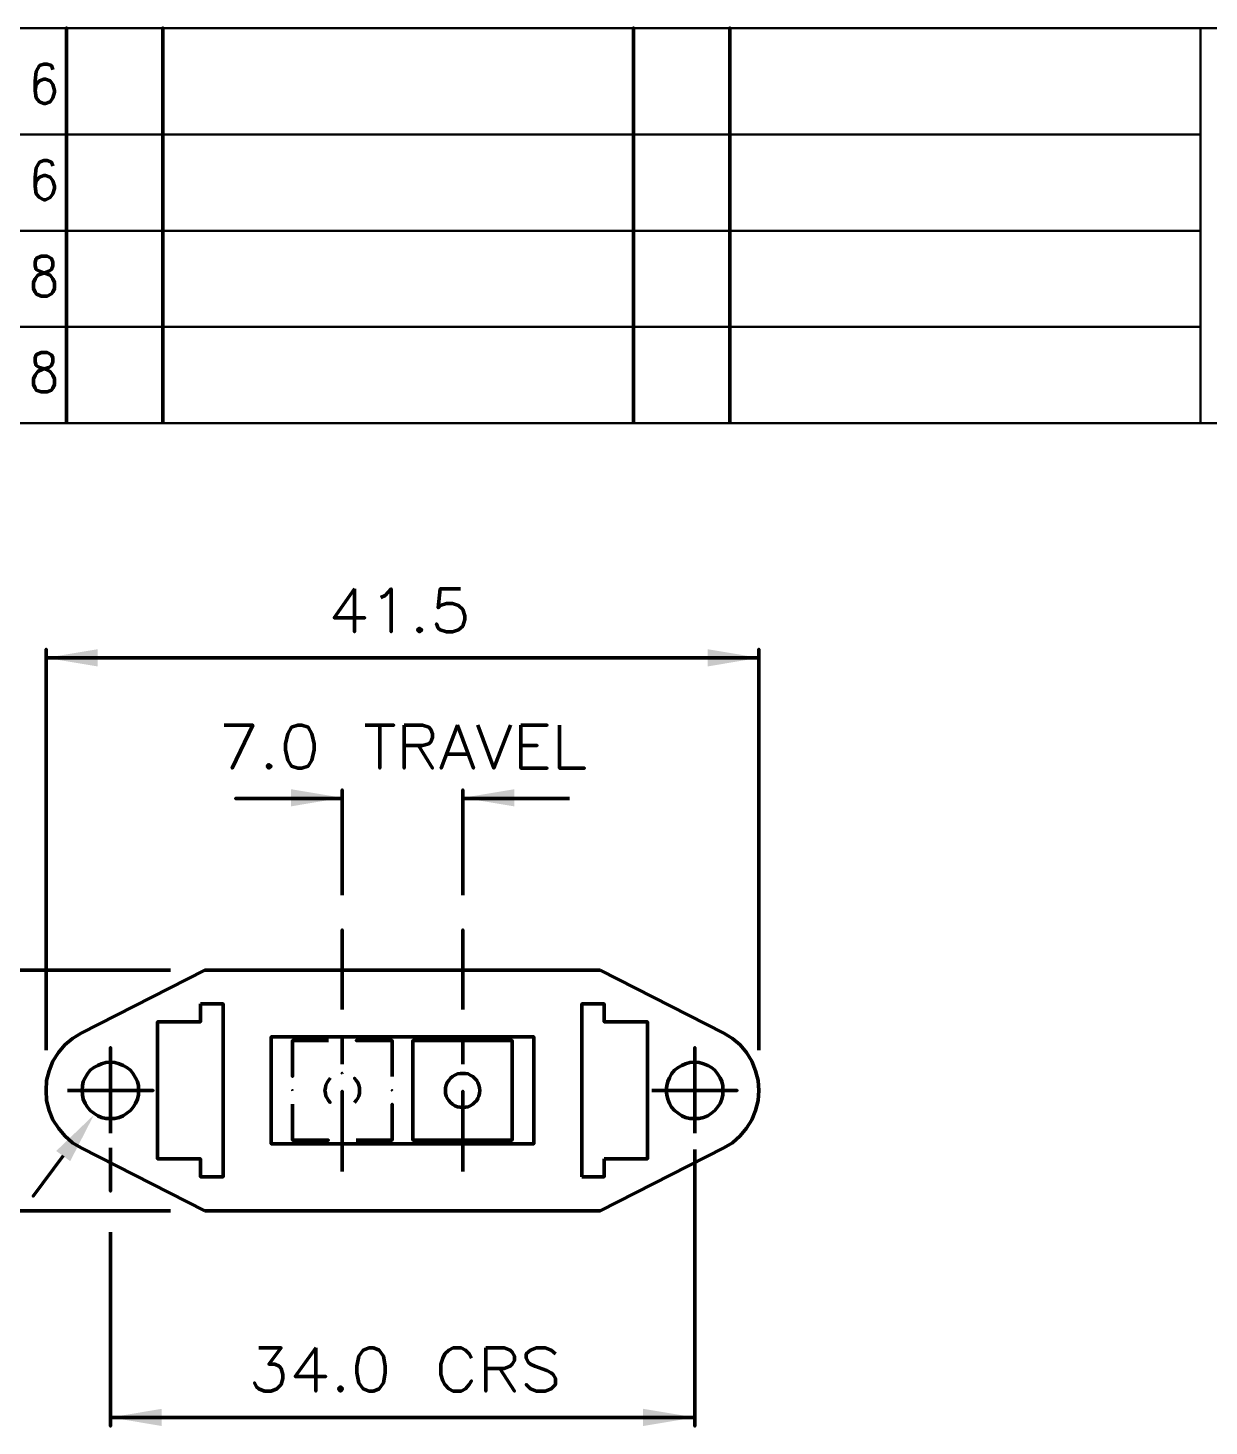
# Model space of a CAD drawing. Header units: millimetres. Extents: x 20 to 2064, y 18 to 2964.
# Drawn here: x 495 to 1263, y 2054 to 2964 of the extents above; entities that cross this region are included whole.
import ezdxf

# ---------------------------------------------------------------- set-up
doc = ezdxf.new("R2010")
doc.units = ezdxf.units.MM
doc.header["$MEASUREMENT"] = 0
doc.layers.get('0').update_dxf_attribs({"linetype": 'CONTINUOUS'})

msp = doc.modelspace()

# ---------------------------------------------------------------- hatches: boundary and pattern name
at = {"true_color": 0x000007}
for points in [[(506.79, 2553.94), (540.42, 2548.32), (540.42, 2559.53)], [(937.31, 2548.32), (970.62, 2553.94), (937.31, 2559.53)], [(666.2, 2457.23), (666.17, 2457.26), (699.47, 2462.85), (666.2, 2468.44)], [(777.94, 2462.85), (811.57, 2457.23), (811.57, 2468.44)], [(522.54, 2226.38), (537.96, 2256.5), (513.43, 2233.02)], [(582.11, 2065.23), (548.84, 2059.64), (582.11, 2054.02)], [(928.93, 2059.64), (895.3, 2065.23), (895.3, 2054.02)]]:
    msp.add_hatch(color=0, dxfattribs=at).paths.add_polyline_path(points)

# ---------------------------------------------------------------- linework, layer by layer
at = {"color": 0, "linetype": 'Continuous', "lineweight": 40, "true_color": 0x000007}
for points in [[(66.47, 2963.75), (2017.37, 2963.75)], [(1257.9, 2706.68), (1257.9, 2963.75)], [(1257.9, 2963.75), (1257.9, 2963.75)], [(151.22, 2894.39), (1257.9, 2894.39)], [(1257.9, 2894.39), (1257.9, 2894.39)], [(151.22, 2831.73), (1257.9, 2831.73)], [(1257.9, 2831.73), (1257.9, 2831.73)], [(151.22, 2769.33), (1257.9, 2769.33)], [(1257.9, 2769.33), (1257.9, 2769.33)], [(66.47, 2706.68), (2017.37, 2706.68)]]:
    msp.add_lwpolyline(points, close=True, dxfattribs=at)
at = {"color": 0, "linetype": 'Continuous', "lineweight": 158, "true_color": 0x000007}
for points in [[(520.09, 2706.68), (520.09, 2963.8)], [(520.09, 2963.8), (520.09, 2963.8)], [(502.58, 2939.28), (500.48, 2935.43)], [(505.38, 2940.33), (502.58, 2939.28)], [(502.58, 2939.28), (502.58, 2939.28)], [(507.48, 2940.33), (505.38, 2940.33)], [(505.38, 2940.33), (505.38, 2940.33)], [(510.29, 2939.28), (507.48, 2940.33)], [(507.48, 2940.33), (507.48, 2940.33)], [(511.33, 2936.83), (510.29, 2939.28)], [(510.29, 2939.28), (510.29, 2939.28)], [(500.48, 2935.43), (499.77, 2929.47)], [(500.48, 2935.43), (500.48, 2935.43)], [(505.38, 2930.52), (502.58, 2929.47)], [(506.43, 2930.52), (505.38, 2930.52)], [(505.38, 2930.52), (505.38, 2930.52)], [(509.59, 2929.47), (506.43, 2930.52)], [(506.43, 2930.52), (506.43, 2930.52)], [(499.77, 2929.47), (499.77, 2929.47)], [(499.77, 2929.47), (499.77, 2923.17)], [(500.48, 2927.02), (499.77, 2923.17)], [(499.77, 2923.17), (499.77, 2923.17)], [(499.77, 2923.17), (500.48, 2918.26)], [(499.77, 2923.17), (499.77, 2923.17)], [(502.58, 2929.47), (500.48, 2927.02)], [(500.48, 2927.02), (500.48, 2927.02)], [(502.58, 2929.47), (502.58, 2929.47)], [(511.33, 2927.02), (509.59, 2929.47)], [(509.59, 2929.47), (509.59, 2929.47)], [(512.38, 2923.17), (511.33, 2927.02)], [(511.33, 2927.02), (511.33, 2927.02)], [(511.33, 2918.26), (512.38, 2922.12)], [(512.38, 2922.12), (512.38, 2923.17)], [(512.38, 2923.17), (512.38, 2923.17)], [(512.38, 2922.12), (512.38, 2922.12)], [(500.48, 2918.26), (500.48, 2918.26)], [(500.48, 2918.26), (502.58, 2915.81)], [(502.58, 2915.81), (502.58, 2915.81)], [(502.58, 2915.81), (505.38, 2914.75)], [(505.38, 2914.75), (505.38, 2914.75)], [(505.38, 2914.75), (506.43, 2914.75)], [(506.43, 2914.75), (509.59, 2915.81)], [(506.43, 2914.75), (506.43, 2914.75)], [(509.59, 2915.81), (511.33, 2918.26)], [(509.59, 2915.81), (509.59, 2915.81)], [(511.33, 2918.26), (511.33, 2918.26)], [(502.58, 2876.57), (500.48, 2872.72)], [(505.38, 2877.62), (502.58, 2876.57)], [(502.58, 2876.57), (502.58, 2876.57)], [(507.48, 2877.62), (505.38, 2877.62)], [(505.38, 2877.62), (505.38, 2877.62)], [(510.29, 2876.57), (507.48, 2877.62)], [(507.48, 2877.62), (507.48, 2877.62)], [(511.33, 2874.12), (510.29, 2876.57)], [(510.29, 2876.57), (510.29, 2876.57)], [(500.48, 2872.72), (499.77, 2866.76)], [(499.77, 2866.76), (499.77, 2866.76)], [(499.77, 2866.76), (499.77, 2860.81)], [(500.48, 2872.72), (500.48, 2872.72)], [(502.58, 2866.76), (500.48, 2864.31)], [(505.38, 2867.81), (502.58, 2866.76)], [(502.58, 2866.76), (502.58, 2866.76)], [(506.43, 2867.81), (505.38, 2867.81)], [(505.38, 2867.81), (505.38, 2867.81)], [(509.59, 2866.76), (506.43, 2867.81)], [(506.43, 2867.81), (506.43, 2867.81)], [(511.33, 2864.31), (509.59, 2866.76)], [(509.59, 2866.76), (509.59, 2866.76)], [(500.48, 2864.31), (499.77, 2860.81)], [(499.77, 2860.81), (499.77, 2860.81)], [(499.77, 2860.81), (500.48, 2855.91)], [(499.77, 2860.81), (499.77, 2860.81)], [(500.48, 2864.31), (500.48, 2864.31)], [(512.38, 2860.81), (511.33, 2864.31)], [(511.33, 2864.31), (511.33, 2864.31)], [(511.33, 2855.91), (512.38, 2859.41)], [(512.38, 2859.41), (512.38, 2860.81)], [(512.38, 2860.81), (512.38, 2860.81)], [(512.38, 2859.41), (512.38, 2859.41)], [(500.48, 2855.91), (500.48, 2855.91)], [(500.48, 2855.91), (502.58, 2853.46)], [(502.58, 2853.46), (502.58, 2853.46)], [(502.58, 2853.46), (505.38, 2852.05)], [(505.38, 2852.05), (505.38, 2852.05)], [(505.38, 2852.05), (506.43, 2852.05)], [(506.43, 2852.05), (509.59, 2853.46)], [(506.43, 2852.05), (506.43, 2852.05)], [(509.59, 2853.46), (511.33, 2855.91)], [(509.59, 2853.46), (509.59, 2853.46)], [(511.33, 2855.91), (511.33, 2855.91)], [(500.48, 2813.86), (499.77, 2811.41)], [(499.77, 2811.41), (499.77, 2811.41)], [(499.77, 2811.41), (499.77, 2808.97)], [(503.63, 2815.28), (500.48, 2813.86)], [(500.48, 2813.86), (500.48, 2813.86)], [(507.48, 2815.28), (503.63, 2815.28)], [(503.63, 2815.28), (503.63, 2815.28)], [(510.29, 2813.86), (507.48, 2815.28)], [(507.48, 2815.28), (507.48, 2815.28)], [(511.33, 2811.41), (510.29, 2813.86)], [(510.29, 2813.86), (510.29, 2813.86)], [(511.33, 2808.97), (511.33, 2811.41)], [(511.33, 2811.41), (511.33, 2811.41)], [(499.77, 2808.97), (499.77, 2808.97)], [(499.77, 2808.97), (500.48, 2806.52)], [(499.77, 2800.55), (501.53, 2803.01)], [(500.48, 2806.52), (500.48, 2806.52)], [(500.48, 2806.52), (502.58, 2805.46)], [(501.53, 2803.01), (504.69, 2804.07)], [(501.53, 2803.01), (501.53, 2803.01)], [(502.58, 2805.46), (502.58, 2805.46)], [(502.58, 2805.46), (506.43, 2804.07)], [(504.69, 2804.07), (508.53, 2805.46)], [(504.69, 2804.07), (504.69, 2804.07)], [(506.43, 2804.07), (506.43, 2804.07)], [(506.43, 2804.07), (509.59, 2803.01)], [(508.53, 2805.46), (510.29, 2806.52)], [(508.53, 2805.46), (508.53, 2805.46)], [(509.59, 2803.01), (509.59, 2803.01)], [(509.59, 2803.01), (511.33, 2800.55)], [(510.29, 2806.52), (511.33, 2808.97)], [(510.29, 2806.52), (510.29, 2806.52)], [(511.33, 2808.97), (511.33, 2808.97)], [(498.72, 2798.1), (499.77, 2800.55)], [(498.72, 2794.25), (498.72, 2798.1)], [(498.72, 2798.1), (498.72, 2798.1)], [(499.77, 2791.8), (498.72, 2794.25)], [(498.72, 2794.25), (498.72, 2794.25)], [(499.77, 2800.55), (499.77, 2800.55)], [(511.33, 2800.55), (511.33, 2800.55)], [(511.33, 2800.55), (512.38, 2798.1)], [(512.38, 2794.25), (511.33, 2791.8)], [(512.38, 2798.1), (512.38, 2798.1)], [(512.38, 2798.1), (512.38, 2794.25)], [(512.38, 2794.25), (512.38, 2794.25)], [(500.48, 2790.75), (499.77, 2791.8)], [(499.77, 2791.8), (499.77, 2791.8)], [(503.63, 2789.34), (500.48, 2790.75)], [(500.48, 2790.75), (500.48, 2790.75)], [(507.48, 2789.34), (503.63, 2789.34)], [(503.63, 2789.34), (503.63, 2789.34)], [(510.29, 2790.75), (507.48, 2789.34)], [(507.48, 2789.34), (507.48, 2789.34)], [(511.33, 2791.8), (510.29, 2790.75)], [(510.29, 2790.75), (510.29, 2790.75)], [(511.33, 2791.8), (511.33, 2791.8)], [(500.48, 2751.16), (499.77, 2749.07)], [(499.77, 2749.07), (499.77, 2749.07)], [(499.77, 2749.07), (499.77, 2746.6)], [(503.63, 2752.57), (500.48, 2751.16)], [(500.48, 2751.16), (500.48, 2751.16)], [(507.48, 2752.57), (503.63, 2752.57)], [(503.63, 2752.57), (503.63, 2752.57)], [(510.29, 2751.16), (507.48, 2752.57)], [(507.48, 2752.57), (507.48, 2752.57)], [(511.33, 2749.07), (510.29, 2751.16)], [(510.29, 2751.16), (510.29, 2751.16)], [(511.33, 2746.6), (511.33, 2749.07)], [(511.33, 2749.07), (511.33, 2749.07)], [(499.77, 2746.6), (499.77, 2746.6)], [(499.77, 2746.6), (500.48, 2744.15)], [(499.77, 2737.86), (501.53, 2740.31)], [(500.48, 2744.15), (500.48, 2744.15)], [(500.48, 2744.15), (502.58, 2742.76)], [(501.53, 2740.31), (504.69, 2741.7)], [(501.53, 2740.31), (501.53, 2740.31)], [(502.58, 2742.76), (502.58, 2742.76)], [(502.58, 2742.76), (506.43, 2741.7)], [(504.69, 2741.7), (508.53, 2742.76)], [(504.69, 2741.7), (504.69, 2741.7)], [(506.43, 2741.7), (506.43, 2741.7)], [(506.43, 2741.7), (509.59, 2740.31)], [(508.53, 2742.76), (510.29, 2744.15)], [(508.53, 2742.76), (508.53, 2742.76)], [(509.59, 2740.31), (509.59, 2740.31)], [(509.59, 2740.31), (511.33, 2737.86)], [(510.29, 2744.15), (511.33, 2746.6)], [(510.29, 2744.15), (510.29, 2744.15)], [(511.33, 2746.6), (511.33, 2746.6)], [(498.72, 2735.39), (499.77, 2737.86)], [(498.72, 2731.89), (498.72, 2735.39)], [(498.72, 2735.39), (498.72, 2735.39)], [(499.77, 2729.44), (498.72, 2731.89)], [(498.72, 2731.89), (498.72, 2731.89)], [(499.77, 2737.86), (499.77, 2737.86)], [(500.48, 2728.04), (499.77, 2729.44)], [(499.77, 2729.44), (499.77, 2729.44)], [(511.33, 2729.44), (510.29, 2728.04)], [(511.33, 2737.86), (511.33, 2737.86)], [(511.33, 2737.86), (512.38, 2735.39)], [(512.38, 2731.89), (511.33, 2729.44)], [(511.33, 2729.44), (511.33, 2729.44)], [(512.38, 2735.39), (512.38, 2735.39)], [(512.38, 2735.39), (512.38, 2731.89)], [(512.38, 2731.89), (512.38, 2731.89)], [(503.63, 2726.99), (500.48, 2728.04)], [(500.48, 2728.04), (500.48, 2728.04)], [(507.48, 2726.99), (503.63, 2726.99)], [(503.63, 2726.99), (503.63, 2726.99)], [(510.29, 2728.04), (507.48, 2726.99)], [(507.48, 2726.99), (507.48, 2726.99)], [(510.29, 2728.04), (510.29, 2728.04)]]:
    msp.add_lwpolyline(points, close=True, dxfattribs=at)
at = {"color": 0, "linetype": 'Continuous', "lineweight": 90, "true_color": 0x000007}
for points in [[(582.8, 2706.68), (582.8, 2963.79)], [(582.8, 2963.79), (582.8, 2963.79)], [(888.99, 2706.68), (888.99, 2963.79)], [(888.99, 2963.79), (888.99, 2963.79)], [(951.68, 2706.68), (951.68, 2963.79)], [(951.68, 2963.79), (951.68, 2963.79)], [(707.52, 2598.78), (694.21, 2579.85)], [(707.52, 2598.78), (707.52, 2570.74)], [(724.68, 2593.16), (727.48, 2594.57)], [(727.48, 2594.57), (731.36, 2598.78)], [(727.48, 2594.57), (727.48, 2594.57)], [(731.36, 2598.78), (731.36, 2598.78)], [(731.36, 2598.78), (731.36, 2570.74)], [(763.21, 2598.78), (761.83, 2586.52)], [(776.52, 2598.78), (763.21, 2598.78)], [(763.21, 2598.78), (763.21, 2598.78)], [(761.83, 2586.52), (763.21, 2587.9)], [(761.83, 2586.52), (761.83, 2586.52)], [(763.21, 2587.9), (767.42, 2589.32)], [(763.21, 2587.9), (763.21, 2587.9)], [(767.42, 2589.32), (767.42, 2589.32)], [(767.42, 2589.32), (771.27, 2589.32)], [(771.27, 2589.32), (771.27, 2589.32)], [(771.27, 2589.32), (775.14, 2587.9)], [(775.14, 2587.9), (775.14, 2587.9)], [(775.14, 2587.9), (777.94, 2585.47)], [(777.94, 2585.47), (777.94, 2585.47)], [(777.94, 2585.47), (779.32, 2581.26)], [(694.21, 2579.85), (694.21, 2579.85)], [(694.21, 2579.85), (714.16, 2579.85)], [(714.16, 2579.85), (714.16, 2579.85)], [(761.83, 2573.21), (760.78, 2576)], [(760.78, 2576), (760.78, 2576)], [(779.32, 2578.8), (777.94, 2574.59)], [(779.32, 2581.26), (779.32, 2581.26)], [(779.32, 2581.26), (779.32, 2578.8)], [(779.32, 2578.8), (779.32, 2578.8)], [(707.52, 2570.74), (707.52, 2570.74)], [(731.36, 2570.74), (731.36, 2570.74)], [(749.9, 2573.21), (748.52, 2572.15)], [(748.52, 2572.15), (748.52, 2572.15)], [(748.52, 2572.15), (749.9, 2570.74)], [(751.31, 2572.15), (749.9, 2573.21)], [(749.9, 2573.21), (749.9, 2573.21)], [(749.9, 2570.74), (751.31, 2572.15)], [(749.9, 2570.74), (749.9, 2570.74)], [(751.31, 2572.15), (751.31, 2572.15)], [(763.21, 2572.15), (761.83, 2573.21)], [(761.83, 2573.21), (761.83, 2573.21)], [(767.42, 2570.74), (763.21, 2572.15)], [(763.21, 2572.15), (763.21, 2572.15)], [(771.27, 2570.74), (767.42, 2570.74)], [(767.42, 2570.74), (767.42, 2570.74)], [(775.14, 2572.15), (771.27, 2570.74)], [(771.27, 2570.74), (771.27, 2570.74)], [(777.94, 2574.59), (775.14, 2572.15)], [(775.14, 2572.15), (775.14, 2572.15)], [(777.94, 2574.59), (777.94, 2574.59)], [(506.79, 2298.54), (506.79, 2559.53)], [(506.79, 2559.53), (506.79, 2559.53)], [(970.62, 2298.54), (970.62, 2559.53)], [(970.62, 2559.53), (970.62, 2559.53)], [(506.79, 2553.94), (970.62, 2553.94)], [(970.62, 2553.94), (970.62, 2553.94)], [(622.74, 2510.15), (641.31, 2510.15)], [(641.31, 2510.15), (628, 2482.11)], [(641.31, 2510.15), (641.31, 2510.15)], [(664.09, 2504.53), (662.68, 2497.89)], [(666.53, 2508.74), (664.09, 2504.53)], [(664.09, 2504.53), (664.09, 2504.53)], [(670.74, 2510.15), (666.53, 2508.74)], [(666.53, 2508.74), (666.53, 2508.74)], [(673.2, 2510.15), (670.74, 2510.15)], [(670.74, 2510.15), (670.74, 2510.15)], [(677.41, 2508.74), (673.2, 2510.15)], [(673.2, 2510.15), (673.2, 2510.15)], [(679.84, 2504.53), (677.41, 2508.74)], [(677.41, 2508.74), (677.41, 2508.74)], [(681.26, 2497.89), (679.84, 2504.53)], [(679.84, 2504.53), (679.84, 2504.53)], [(714.52, 2510.15), (733.1, 2510.15)], [(723.99, 2510.15), (723.99, 2482.11)], [(733.1, 2510.15), (733.1, 2510.15)], [(739.74, 2510.15), (739.74, 2482.11)], [(739.74, 2510.15), (751.67, 2510.15)], [(751.67, 2510.15), (751.67, 2510.15)], [(751.67, 2510.15), (755.85, 2508.74)], [(755.85, 2508.74), (755.85, 2508.74)], [(755.85, 2508.74), (757.26, 2507.33)], [(757.26, 2507.33), (757.26, 2507.33)], [(757.26, 2507.33), (758.31, 2504.53)], [(758.31, 2502.07), (757.26, 2499.27)], [(758.31, 2504.53), (758.31, 2504.53)], [(758.31, 2504.53), (758.31, 2502.07)], [(758.31, 2502.07), (758.31, 2502.07)], [(774.42, 2510.15), (763.93, 2482.11)], [(774.42, 2510.15), (784.94, 2482.11)], [(787.74, 2510.15), (798.25, 2482.11)], [(809.1, 2510.15), (798.25, 2482.11)], [(815.78, 2510.15), (815.78, 2482.11)], [(815.78, 2510.15), (832.94, 2510.15)], [(832.94, 2510.15), (832.94, 2510.15)], [(840.99, 2510.15), (840.99, 2482.11)], [(662.68, 2497.89), (662.68, 2497.89)], [(662.68, 2497.89), (662.68, 2494.01)], [(662.68, 2494.01), (662.68, 2494.01)], [(662.68, 2494.01), (664.09, 2487.37)], [(679.84, 2487.37), (681.26, 2494.01)], [(681.26, 2494.01), (681.26, 2497.89)], [(681.26, 2497.89), (681.26, 2497.89)], [(681.26, 2494.01), (681.26, 2494.01)], [(751.67, 2496.84), (739.74, 2496.84)], [(739.74, 2496.84), (739.74, 2496.84)], [(749.21, 2496.84), (758.31, 2482.11)], [(755.85, 2497.89), (751.67, 2496.84)], [(751.67, 2496.84), (751.67, 2496.84)], [(757.26, 2499.27), (755.85, 2497.89)], [(755.85, 2497.89), (755.85, 2497.89)], [(757.26, 2499.27), (757.26, 2499.27)], [(815.78, 2496.84), (826.26, 2496.84)], [(826.26, 2496.84), (826.26, 2496.84)], [(651.83, 2484.58), (650.78, 2483.53)], [(653.21, 2483.53), (651.83, 2484.58)], [(651.83, 2484.58), (651.83, 2484.58)], [(664.09, 2487.37), (664.09, 2487.37)], [(664.09, 2487.37), (666.53, 2483.53)], [(677.41, 2483.53), (679.84, 2487.37)], [(679.84, 2487.37), (679.84, 2487.37)], [(767.78, 2491.22), (781.09, 2491.22)], [(781.09, 2491.22), (781.09, 2491.22)], [(628, 2482.11), (628, 2482.11)], [(650.78, 2483.53), (650.78, 2483.53)], [(650.78, 2483.53), (651.83, 2482.11)], [(651.83, 2482.11), (653.21, 2483.53)], [(651.83, 2482.11), (651.83, 2482.11)], [(653.21, 2483.53), (653.21, 2483.53)], [(666.53, 2483.53), (666.53, 2483.53)], [(666.53, 2483.53), (670.74, 2482.11)], [(670.74, 2482.11), (670.74, 2482.11)], [(670.74, 2482.11), (673.2, 2482.11)], [(673.2, 2482.11), (677.41, 2483.53)], [(673.2, 2482.11), (673.2, 2482.11)], [(677.41, 2483.53), (677.41, 2483.53)], [(723.99, 2482.11), (723.99, 2482.11)], [(739.74, 2482.11), (739.74, 2482.11)], [(758.31, 2482.11), (758.31, 2482.11)], [(763.93, 2482.11), (763.93, 2482.11)], [(784.94, 2482.11), (784.94, 2482.11)], [(798.25, 2482.11), (798.25, 2482.11)], [(798.25, 2482.11), (798.25, 2482.11)], [(815.78, 2482.11), (815.78, 2482.11)], [(815.78, 2482.11), (832.94, 2482.11)], [(832.94, 2482.11), (832.94, 2482.11)], [(840.99, 2482.11), (840.99, 2482.11)], [(840.99, 2482.11), (857.1, 2482.11)], [(857.1, 2482.11), (857.1, 2482.11)], [(699.47, 2399.43), (699.47, 2468.11)], [(699.47, 2468.11), (699.47, 2468.11)], [(777.94, 2399.43), (777.94, 2468.11)], [(777.94, 2468.11), (777.94, 2468.11)], [(699.47, 2462.49), (630.1, 2462.49)], [(630.1, 2462.49), (630.1, 2462.49)], [(847.3, 2462.49), (777.94, 2462.49)], [(777.94, 2462.49), (777.94, 2462.49)], [(699.47, 2325.17), (699.47, 2377.01)], [(699.47, 2377.01), (699.47, 2377.01)], [(777.94, 2325.17), (777.94, 2377.01)], [(777.94, 2377.01), (777.94, 2377.01)], [(587.73, 2350.75), (367.01, 2350.75)], [(610.15, 2350.75), (529.57, 2309.75)], [(867.26, 2350.75), (610.15, 2350.75)], [(610.15, 2350.75), (610.15, 2350.75)], [(867.26, 2350.75), (947.83, 2309.75)], [(607.32, 2328.69), (607.32, 2317.12)], [(607.32, 2328.69), (622.05, 2328.69)], [(622.05, 2328.69), (622.05, 2328.69)], [(622.05, 2216.22), (622.05, 2328.69)], [(622.05, 2328.69), (622.05, 2328.69)], [(855.36, 2328.69), (870.05, 2328.69)], [(855.36, 2216.22), (855.36, 2328.69)], [(855.36, 2328.69), (855.36, 2328.69)], [(870.05, 2328.69), (870.05, 2317.12)], [(870.05, 2328.69), (870.05, 2328.69)], [(579.31, 2317.12), (579.31, 2227.8)], [(607.32, 2317.12), (579.31, 2317.12)], [(579.31, 2317.12), (579.31, 2317.12)], [(607.32, 2317.12), (607.32, 2317.12)], [(870.05, 2317.12), (898.09, 2317.12)], [(870.05, 2317.12), (870.05, 2317.12)], [(898.09, 2317.12), (898.09, 2317.12)], [(898.09, 2317.12), (898.09, 2227.8)], [(519.05, 2302.06), (514.85, 2297.16)], [(523.95, 2306.27), (519.05, 2302.06)], [(519.05, 2302.06), (519.05, 2302.06)], [(529.57, 2309.75), (523.95, 2306.27)], [(523.95, 2306.27), (523.95, 2306.27)], [(529.57, 2309.75), (529.57, 2309.75)], [(824.16, 2307.32), (653.21, 2307.32)], [(653.21, 2307.32), (653.21, 2307.32)], [(653.21, 2307.32), (653.21, 2237.59)], [(690.69, 2304.85), (667.22, 2304.85)], [(667.22, 2304.85), (667.22, 2304.85)], [(667.22, 2304.85), (667.22, 2281.38)], [(699.47, 2304.85), (699.4, 2304.92)], [(699.4, 2304.92), (699.4, 2304.92)], [(699.47, 2289.44), (699.47, 2307.32)], [(699.47, 2307.32), (699.47, 2307.32)], [(732.05, 2304.85), (708.57, 2304.85)], [(708.57, 2304.85), (708.57, 2304.85)], [(732.05, 2281.38), (732.05, 2304.85)], [(732.05, 2304.85), (732.05, 2304.85)], [(745.36, 2240.06), (745.36, 2304.85)], [(745.36, 2304.85), (745.36, 2304.85)], [(745.36, 2304.85), (810.16, 2304.85)], [(777.94, 2289.44), (777.94, 2307.32)], [(777.94, 2307.32), (777.94, 2307.32)], [(810.16, 2304.85), (810.16, 2240.06)], [(810.16, 2304.85), (810.16, 2304.85)], [(824.16, 2237.59), (824.16, 2307.32)], [(824.16, 2307.32), (824.16, 2307.32)], [(947.83, 2309.75), (947.83, 2309.75)], [(953.45, 2306.27), (947.83, 2309.75)], [(947.83, 2309.75), (947.83, 2309.75)], [(958.35, 2302.06), (953.45, 2306.27)], [(953.45, 2306.27), (953.45, 2306.27)], [(962.56, 2297.16), (958.35, 2302.06)], [(958.35, 2302.06), (958.35, 2302.06)], [(514.85, 2297.16), (511.33, 2291.54)], [(514.85, 2297.16), (514.85, 2297.16)], [(548.84, 2244.59), (548.84, 2300.28)], [(548.84, 2300.28), (548.84, 2300.28)], [(928.93, 2244.59), (928.93, 2300.28)], [(928.93, 2300.28), (928.93, 2300.28)], [(966.05, 2291.54), (962.56, 2297.16)], [(962.56, 2297.16), (962.56, 2297.16)], [(508.89, 2285.23), (507.15, 2278.92)], [(511.33, 2291.54), (508.89, 2285.23)], [(508.89, 2285.23), (508.89, 2285.23)], [(511.33, 2291.54), (511.33, 2291.54)], [(535.52, 2285.59), (533.75, 2283.12)], [(537.96, 2287.33), (535.52, 2285.59)], [(535.52, 2285.59), (535.52, 2285.59)], [(540.42, 2288.74), (537.96, 2287.33)], [(537.96, 2287.33), (537.96, 2287.33)], [(542.89, 2289.8), (540.42, 2288.74)], [(540.42, 2288.74), (540.42, 2288.74)], [(545.68, 2290.49), (542.89, 2289.8)], [(542.89, 2289.8), (542.89, 2289.8)], [(548.84, 2290.85), (545.68, 2290.49)], [(545.68, 2290.49), (545.68, 2290.49)], [(551.63, 2290.49), (548.84, 2290.85)], [(548.84, 2290.85), (548.84, 2290.85)], [(554.43, 2289.8), (551.63, 2290.49)], [(551.63, 2290.49), (551.63, 2290.49)], [(556.89, 2288.74), (554.43, 2289.8)], [(554.43, 2289.8), (554.43, 2289.8)], [(559.32, 2287.33), (556.89, 2288.74)], [(556.89, 2288.74), (556.89, 2288.74)], [(561.79, 2285.59), (559.32, 2287.33)], [(559.32, 2287.33), (559.32, 2287.33)], [(563.53, 2283.12), (561.79, 2285.59)], [(561.79, 2285.59), (561.79, 2285.59)], [(699.47, 2283.49), (699.4, 2283.55)], [(699.4, 2283.55), (699.4, 2283.55)], [(915.62, 2285.59), (913.84, 2283.12)], [(918.05, 2287.33), (915.62, 2285.59)], [(915.62, 2285.59), (915.62, 2285.59)], [(920.51, 2288.74), (918.05, 2287.33)], [(918.05, 2287.33), (918.05, 2287.33)], [(922.95, 2289.8), (920.51, 2288.74)], [(920.51, 2288.74), (920.51, 2288.74)], [(925.77, 2290.49), (922.95, 2289.8)], [(922.95, 2289.8), (922.95, 2289.8)], [(928.93, 2290.85), (925.77, 2290.49)], [(925.77, 2290.49), (925.77, 2290.49)], [(931.72, 2290.49), (928.93, 2290.85)], [(928.93, 2290.85), (928.93, 2290.85)], [(934.52, 2289.8), (931.72, 2290.49)], [(931.72, 2290.49), (931.72, 2290.49)], [(937.31, 2288.74), (934.52, 2289.8)], [(934.52, 2289.8), (934.52, 2289.8)], [(939.78, 2287.33), (937.31, 2288.74)], [(937.31, 2288.74), (937.31, 2288.74)], [(941.88, 2285.59), (939.78, 2287.33)], [(939.78, 2287.33), (939.78, 2287.33)], [(943.63, 2283.12), (941.88, 2285.59)], [(941.88, 2285.59), (941.88, 2285.59)], [(968.51, 2285.23), (966.05, 2291.54)], [(966.05, 2291.54), (966.05, 2291.54)], [(970.25, 2278.92), (968.51, 2285.23)], [(968.51, 2285.23), (968.51, 2285.23)], [(507.15, 2278.92), (506.79, 2272.27)], [(507.15, 2278.92), (507.15, 2278.92)], [(530.62, 2275.43), (530.26, 2272.27)], [(530.95, 2278.23), (530.62, 2275.43)], [(530.62, 2275.43), (530.62, 2275.43)], [(532.37, 2280.69), (530.95, 2278.23)], [(530.95, 2278.23), (530.95, 2278.23)], [(533.75, 2283.12), (532.37, 2280.69)], [(532.37, 2280.69), (532.37, 2280.69)], [(533.75, 2283.12), (533.75, 2283.12)], [(564.95, 2280.69), (563.53, 2283.12)], [(563.53, 2283.12), (563.53, 2283.12)], [(566.33, 2278.23), (564.95, 2280.69)], [(564.95, 2280.69), (564.95, 2280.69)], [(567.05, 2275.43), (566.33, 2278.23)], [(566.33, 2278.23), (566.33, 2278.23)], [(567.05, 2272.27), (567.05, 2275.43)], [(567.05, 2275.43), (567.05, 2275.43)], [(667.22, 2281.38), (667.22, 2281.38)], [(688.95, 2275.79), (688.59, 2274.02)], [(689.64, 2277.53), (688.95, 2275.79)], [(688.95, 2275.79), (688.95, 2275.79)], [(690.69, 2278.92), (689.64, 2277.53)], [(689.64, 2277.53), (689.64, 2277.53)], [(691.74, 2280.33), (690.69, 2278.92)], [(690.69, 2278.92), (690.69, 2278.92)], [(707.52, 2280.33), (707.46, 2280.39)], [(707.46, 2280.39), (707.46, 2280.39)], [(708.57, 2278.92), (707.52, 2280.33)], [(707.52, 2280.33), (707.52, 2280.33)], [(709.63, 2277.53), (708.57, 2278.92)], [(708.57, 2278.92), (708.57, 2278.92)], [(710.32, 2275.79), (709.63, 2277.53)], [(709.63, 2277.53), (709.63, 2277.53)], [(710.68, 2274.02), (710.32, 2275.79)], [(710.32, 2275.79), (710.32, 2275.79)], [(767.06, 2275.79), (766.73, 2274.02)], [(767.78, 2277.53), (767.06, 2275.79)], [(767.06, 2275.79), (767.06, 2275.79)], [(768.83, 2278.92), (767.78, 2277.53)], [(767.78, 2277.53), (767.78, 2277.53)], [(769.88, 2280.33), (768.83, 2278.92)], [(768.83, 2278.92), (768.83, 2278.92)], [(771.27, 2281.38), (769.88, 2280.33)], [(769.88, 2280.33), (769.88, 2280.33)], [(772.68, 2282.43), (771.27, 2281.38)], [(771.27, 2281.38), (771.27, 2281.38)], [(774.42, 2283.12), (772.68, 2282.43)], [(772.68, 2282.43), (772.68, 2282.43)], [(776.2, 2283.49), (774.42, 2283.12)], [(774.42, 2283.12), (774.42, 2283.12)], [(777.94, 2283.49), (776.2, 2283.49)], [(776.2, 2283.49), (776.2, 2283.49)], [(779.68, 2283.49), (777.94, 2283.49)], [(777.94, 2283.49), (777.94, 2283.49)], [(781.42, 2283.12), (779.68, 2283.49)], [(779.68, 2283.49), (779.68, 2283.49)], [(782.84, 2282.43), (781.42, 2283.12)], [(781.42, 2283.12), (781.42, 2283.12)], [(784.58, 2281.38), (782.84, 2282.43)], [(782.84, 2282.43), (782.84, 2282.43)], [(785.63, 2280.33), (784.58, 2281.38)], [(784.58, 2281.38), (784.58, 2281.38)], [(787.04, 2278.92), (785.63, 2280.33)], [(785.63, 2280.33), (785.63, 2280.33)], [(787.74, 2277.53), (787.04, 2278.92)], [(787.04, 2278.92), (787.04, 2278.92)], [(788.46, 2275.79), (787.74, 2277.53)], [(787.74, 2277.53), (787.74, 2277.53)], [(788.79, 2274.02), (788.46, 2275.79)], [(788.46, 2275.79), (788.46, 2275.79)], [(910.72, 2275.43), (910.36, 2272.27)], [(911.41, 2278.23), (910.72, 2275.43)], [(910.72, 2275.43), (910.72, 2275.43)], [(912.46, 2280.69), (911.41, 2278.23)], [(911.41, 2278.23), (911.41, 2278.23)], [(913.84, 2283.12), (912.46, 2280.69)], [(912.46, 2280.69), (912.46, 2280.69)], [(913.84, 2283.12), (913.84, 2283.12)], [(945.37, 2280.69), (943.63, 2283.12)], [(943.63, 2283.12), (943.63, 2283.12)], [(946.42, 2278.23), (945.37, 2280.69)], [(945.37, 2280.69), (945.37, 2280.69)], [(947.14, 2275.43), (946.42, 2278.23)], [(946.42, 2278.23), (946.42, 2278.23)], [(947.14, 2272.27), (947.14, 2275.43)], [(947.14, 2275.43), (947.14, 2275.43)], [(970.62, 2272.27), (970.25, 2278.92)], [(970.25, 2278.92), (970.25, 2278.92)], [(506.79, 2272.27), (506.79, 2272.27)], [(506.79, 2272.27), (507.15, 2265.96)], [(507.15, 2265.96), (507.15, 2265.96)], [(507.15, 2265.96), (508.89, 2259.32)], [(520.8, 2272.27), (576.52, 2272.27)], [(530.26, 2272.27), (530.26, 2272.27)], [(530.26, 2272.27), (530.62, 2269.48)], [(530.62, 2269.48), (530.62, 2269.48)], [(530.62, 2269.48), (530.95, 2266.65)], [(530.95, 2266.65), (530.95, 2266.65)], [(530.95, 2266.65), (532.37, 2263.86)], [(564.95, 2263.86), (566.33, 2266.65)], [(566.33, 2266.65), (567.05, 2269.48)], [(566.33, 2266.65), (566.33, 2266.65)], [(567.05, 2269.48), (567.05, 2272.27)], [(567.05, 2272.27), (567.05, 2272.27)], [(567.05, 2269.48), (567.05, 2269.48)], [(576.52, 2272.27), (576.52, 2272.27)], [(667.22, 2272.27), (667.18, 2272.34)], [(667.18, 2272.34), (667.18, 2272.34)], [(688.59, 2274.02), (688.26, 2272.27)], [(688.26, 2272.27), (688.26, 2272.27)], [(688.26, 2272.27), (688.59, 2270.53)], [(688.59, 2274.02), (688.59, 2274.02)], [(688.59, 2270.53), (688.59, 2270.53)], [(688.59, 2270.53), (688.95, 2268.76)], [(688.95, 2268.76), (688.95, 2268.76)], [(688.95, 2268.76), (689.64, 2267.38)], [(689.64, 2267.38), (689.64, 2267.38)], [(689.64, 2267.38), (690.69, 2265.96)], [(690.69, 2265.96), (690.69, 2265.96)], [(690.69, 2265.96), (691.74, 2264.58)], [(699.47, 2219.74), (699.47, 2271.91)], [(699.47, 2271.91), (699.47, 2271.91)], [(707.52, 2264.58), (708.57, 2265.96)], [(708.57, 2265.96), (709.63, 2267.38)], [(708.57, 2265.96), (708.57, 2265.96)], [(709.63, 2267.38), (710.32, 2268.76)], [(709.63, 2267.38), (709.63, 2267.38)], [(710.32, 2268.76), (710.68, 2270.53)], [(710.32, 2268.76), (710.32, 2268.76)], [(710.68, 2272.27), (710.68, 2274.02)], [(710.68, 2274.02), (710.68, 2274.02)], [(710.68, 2270.53), (710.68, 2272.27)], [(710.68, 2272.27), (710.68, 2272.27)], [(710.68, 2270.53), (710.68, 2270.53)], [(732.05, 2272.27), (731.98, 2272.34)], [(731.98, 2272.34), (731.98, 2272.34)], [(766.73, 2274.02), (766.73, 2274.02)], [(766.73, 2274.02), (766.73, 2272.27)], [(766.73, 2272.27), (766.73, 2272.27)], [(766.73, 2272.27), (766.73, 2270.53)], [(766.73, 2270.53), (766.73, 2270.53)], [(766.73, 2270.53), (767.06, 2268.76)], [(767.06, 2268.76), (767.06, 2268.76)], [(767.06, 2268.76), (767.78, 2267.38)], [(767.78, 2267.38), (767.78, 2267.38)], [(767.78, 2267.38), (768.83, 2265.96)], [(768.83, 2265.96), (768.83, 2265.96)], [(768.83, 2265.96), (769.88, 2264.58)], [(777.94, 2219.74), (777.94, 2271.91)], [(777.94, 2271.91), (777.94, 2271.91)], [(785.63, 2264.58), (787.04, 2265.96)], [(787.04, 2265.96), (787.74, 2267.38)], [(787.04, 2265.96), (787.04, 2265.96)], [(787.74, 2267.38), (788.46, 2268.76)], [(787.74, 2267.38), (787.74, 2267.38)], [(788.46, 2268.76), (788.79, 2270.53)], [(788.46, 2268.76), (788.46, 2268.76)], [(789.15, 2272.27), (788.79, 2274.02)], [(788.79, 2274.02), (788.79, 2274.02)], [(788.79, 2270.53), (789.15, 2272.27)], [(788.79, 2270.53), (788.79, 2270.53)], [(789.15, 2272.27), (789.15, 2272.27)], [(900.89, 2272.27), (956.58, 2272.27)], [(910.36, 2272.27), (910.36, 2272.27)], [(910.36, 2272.27), (910.72, 2269.48)], [(910.72, 2269.48), (910.72, 2269.48)], [(910.72, 2269.48), (911.41, 2266.65)], [(911.41, 2266.65), (911.41, 2266.65)], [(911.41, 2266.65), (912.46, 2263.86)], [(945.37, 2263.86), (946.42, 2266.65)], [(946.42, 2266.65), (947.14, 2269.48)], [(946.42, 2266.65), (946.42, 2266.65)], [(947.14, 2269.48), (947.14, 2272.27)], [(947.14, 2272.27), (947.14, 2272.27)], [(947.14, 2269.48), (947.14, 2269.48)], [(956.58, 2272.27), (956.58, 2272.27)], [(968.51, 2259.32), (970.25, 2265.96)], [(970.25, 2265.96), (970.62, 2272.27)], [(970.25, 2265.96), (970.25, 2265.96)], [(970.62, 2272.27), (970.62, 2272.27)], [(508.89, 2259.32), (508.89, 2259.32)], [(508.89, 2259.32), (511.33, 2253.37)], [(532.37, 2263.86), (532.37, 2263.86)], [(532.37, 2263.86), (533.75, 2261.43)], [(533.75, 2261.43), (533.75, 2261.43)], [(533.75, 2261.43), (535.52, 2259.32)], [(535.52, 2259.32), (535.52, 2259.32)], [(535.52, 2259.32), (537.96, 2257.55)], [(537.96, 2257.55), (537.96, 2257.55)], [(537.96, 2257.55), (540.42, 2255.8)], [(556.89, 2255.8), (559.32, 2257.55)], [(559.32, 2257.55), (561.79, 2259.32)], [(559.32, 2257.55), (559.32, 2257.55)], [(561.79, 2259.32), (563.53, 2261.43)], [(561.79, 2259.32), (561.79, 2259.32)], [(563.53, 2261.43), (564.95, 2263.86)], [(563.53, 2261.43), (563.53, 2261.43)], [(564.95, 2263.86), (564.95, 2263.86)], [(667.22, 2263.53), (667.22, 2240.06)], [(691.74, 2264.58), (691.71, 2264.62)], [(691.71, 2264.62), (691.71, 2264.62)], [(691.74, 2264.58), (691.74, 2264.58)], [(699.8, 2261.06), (699.76, 2261.13)], [(699.76, 2261.13), (699.76, 2261.13)], [(732.05, 2240.06), (732.05, 2263.53)], [(732.05, 2263.53), (732.05, 2263.53)], [(769.88, 2264.58), (769.88, 2264.58)], [(769.88, 2264.58), (771.27, 2263.53)], [(771.27, 2263.53), (771.27, 2263.53)], [(771.27, 2263.53), (772.68, 2262.48)], [(772.68, 2262.48), (772.68, 2262.48)], [(772.68, 2262.48), (774.42, 2261.76)], [(774.42, 2261.76), (774.42, 2261.76)], [(774.42, 2261.76), (776.2, 2261.43)], [(776.2, 2261.43), (776.2, 2261.43)], [(776.2, 2261.43), (777.94, 2261.06)], [(777.94, 2261.06), (779.68, 2261.43)], [(777.94, 2261.06), (777.94, 2261.06)], [(779.68, 2261.43), (781.42, 2261.76)], [(779.68, 2261.43), (779.68, 2261.43)], [(781.42, 2261.76), (782.84, 2262.48)], [(781.42, 2261.76), (781.42, 2261.76)], [(782.84, 2262.48), (784.58, 2263.53)], [(782.84, 2262.48), (782.84, 2262.48)], [(784.58, 2263.53), (785.63, 2264.58)], [(784.58, 2263.53), (784.58, 2263.53)], [(785.63, 2264.58), (785.63, 2264.58)], [(912.46, 2263.86), (912.46, 2263.86)], [(912.46, 2263.86), (913.84, 2261.43)], [(913.84, 2261.43), (913.84, 2261.43)], [(913.84, 2261.43), (915.62, 2259.32)], [(915.62, 2259.32), (915.62, 2259.32)], [(915.62, 2259.32), (918.05, 2257.55)], [(918.05, 2257.55), (918.05, 2257.55)], [(918.05, 2257.55), (920.51, 2255.8)], [(937.31, 2255.8), (939.78, 2257.55)], [(939.78, 2257.55), (941.88, 2259.32)], [(939.78, 2257.55), (939.78, 2257.55)], [(941.88, 2259.32), (943.63, 2261.43)], [(941.88, 2259.32), (941.88, 2259.32)], [(943.63, 2261.43), (945.37, 2263.86)], [(943.63, 2261.43), (943.63, 2261.43)], [(945.37, 2263.86), (945.37, 2263.86)], [(966.05, 2253.37), (968.51, 2259.32)], [(968.51, 2259.32), (968.51, 2259.32)], [(511.33, 2253.37), (511.33, 2253.37)], [(511.33, 2253.37), (514.85, 2247.75)], [(514.85, 2247.75), (514.85, 2247.75)], [(514.85, 2247.75), (519.05, 2242.85)], [(540.42, 2255.8), (540.42, 2255.8)], [(540.42, 2255.8), (542.89, 2254.75)], [(542.89, 2254.75), (542.89, 2254.75)], [(542.89, 2254.75), (545.68, 2254.06)], [(545.68, 2254.06), (545.68, 2254.06)], [(545.68, 2254.06), (548.84, 2254.06)], [(548.84, 2254.06), (548.84, 2254.06)], [(548.84, 2254.06), (551.63, 2254.06)], [(551.63, 2254.06), (554.43, 2254.75)], [(551.63, 2254.06), (551.63, 2254.06)], [(554.43, 2254.75), (556.89, 2255.8)], [(554.43, 2254.75), (554.43, 2254.75)], [(556.89, 2255.8), (556.89, 2255.8)], [(920.51, 2255.8), (920.51, 2255.8)], [(920.51, 2255.8), (922.95, 2254.75)], [(922.95, 2254.75), (922.95, 2254.75)], [(922.95, 2254.75), (925.77, 2254.06)], [(925.77, 2254.06), (925.77, 2254.06)], [(925.77, 2254.06), (928.93, 2254.06)], [(928.93, 2254.06), (928.93, 2254.06)], [(928.93, 2254.06), (931.72, 2254.06)], [(931.72, 2254.06), (934.52, 2254.75)], [(931.72, 2254.06), (931.72, 2254.06)], [(934.52, 2254.75), (937.31, 2255.8)], [(934.52, 2254.75), (934.52, 2254.75)], [(937.31, 2255.8), (937.31, 2255.8)], [(958.35, 2242.85), (962.56, 2247.75)], [(962.56, 2247.75), (966.05, 2253.37)], [(962.56, 2247.75), (962.56, 2247.75)], [(966.05, 2253.37), (966.05, 2253.37)], [(519.05, 2242.85), (519.05, 2242.85)], [(519.05, 2242.85), (523.95, 2238.28)], [(523.95, 2238.28), (523.95, 2238.28)], [(523.95, 2238.28), (529.57, 2235.13)], [(667.22, 2240.06), (667.22, 2240.06)], [(667.22, 2240.06), (690.69, 2240.06)], [(690.69, 2240.06), (690.69, 2240.06)], [(699.47, 2240.06), (699.4, 2240.09)], [(699.4, 2240.09), (699.4, 2240.09)], [(708.57, 2240.06), (732.05, 2240.06)], [(732.05, 2240.06), (732.05, 2240.06)], [(810.16, 2240.06), (745.36, 2240.06)], [(745.36, 2240.06), (745.36, 2240.06)], [(810.16, 2240.06), (810.16, 2240.06)], [(947.83, 2235.13), (953.45, 2238.28)], [(953.45, 2238.28), (958.35, 2242.85)], [(953.45, 2238.28), (953.45, 2238.28)], [(958.35, 2242.85), (958.35, 2242.85)], [(518, 2229.9), (498.38, 2203.6)], [(610.15, 2194.17), (529.57, 2235.13)], [(529.57, 2235.13), (529.57, 2235.13)], [(529.57, 2235.13), (529.57, 2235.13)], [(548.84, 2235.13), (548.84, 2206.76)], [(653.21, 2237.59), (824.16, 2237.59)], [(653.21, 2237.59), (653.21, 2237.59)], [(824.16, 2237.59), (824.16, 2237.59)], [(867.26, 2194.17), (947.83, 2235.13)], [(928.93, 2234.07), (928.93, 2054.02)], [(947.83, 2235.13), (947.83, 2235.13)], [(579.31, 2227.8), (579.31, 2227.8)], [(579.31, 2227.8), (607.32, 2227.8)], [(607.32, 2227.8), (607.32, 2216.22)], [(607.32, 2227.8), (607.32, 2227.8)], [(870.05, 2227.8), (898.09, 2227.8)], [(870.05, 2227.8), (870.05, 2216.22)], [(898.09, 2227.8), (898.09, 2227.8)], [(898.09, 2227.8), (898.09, 2227.8)], [(607.32, 2216.22), (607.32, 2216.22)], [(607.32, 2216.22), (622.05, 2216.22)], [(622.05, 2216.22), (622.05, 2216.22)], [(855.36, 2216.22), (870.05, 2216.22)], [(870.05, 2216.22), (870.05, 2216.22)], [(870.05, 2216.22), (870.05, 2216.22)], [(498.38, 2203.6), (498.38, 2203.6)], [(548.84, 2206.76), (548.84, 2206.76)], [(587.73, 2194.17), (367.01, 2194.17)], [(610.15, 2194.17), (867.26, 2194.17)], [(867.26, 2194.17), (867.26, 2194.17)], [(548.84, 2180.13), (548.84, 2054.02)], [(645.16, 2104.81), (659.89, 2104.81)], [(659.89, 2104.81), (651.83, 2094.33)], [(659.89, 2104.81), (659.89, 2104.81)], [(682.31, 2104.81), (668.99, 2086.27)], [(682.31, 2104.81), (682.31, 2076.8)], [(713.11, 2103.43), (710.32, 2099.55)], [(716.99, 2104.81), (713.11, 2103.43)], [(713.11, 2103.43), (713.11, 2103.43)], [(719.78, 2104.81), (716.99, 2104.81)], [(716.99, 2104.81), (716.99, 2104.81)], [(723.63, 2103.43), (719.78, 2104.81)], [(719.78, 2104.81), (719.78, 2104.81)], [(726.42, 2099.55), (723.63, 2103.43)], [(723.63, 2103.43), (723.63, 2103.43)], [(768.83, 2103.43), (766.37, 2100.97)], [(771.63, 2104.81), (768.83, 2103.43)], [(768.83, 2103.43), (768.83, 2103.43)], [(776.89, 2104.81), (771.63, 2104.81)], [(771.63, 2104.81), (771.63, 2104.81)], [(779.68, 2103.43), (776.89, 2104.81)], [(776.89, 2104.81), (776.89, 2104.81)], [(782.15, 2100.97), (779.68, 2103.43)], [(779.68, 2103.43), (779.68, 2103.43)], [(792.99, 2104.81), (792.99, 2076.8)], [(792.99, 2104.81), (804.9, 2104.81)], [(804.9, 2104.81), (804.9, 2104.81)], [(804.9, 2104.81), (808.77, 2103.43)], [(808.77, 2103.43), (808.77, 2103.43)], [(808.77, 2103.43), (810.16, 2102.02)], [(810.16, 2102.02), (810.16, 2102.02)], [(810.16, 2102.02), (811.57, 2099.55)], [(822.09, 2103.43), (819.26, 2100.97)], [(825.94, 2104.81), (822.09, 2103.43)], [(822.09, 2103.43), (822.09, 2103.43)], [(831.52, 2104.81), (825.94, 2104.81)], [(825.94, 2104.81), (825.94, 2104.81)], [(835.37, 2103.43), (831.52, 2104.81)], [(831.52, 2104.81), (831.52, 2104.81)], [(838.2, 2100.97), (835.37, 2103.43)], [(835.37, 2103.43), (835.37, 2103.43)], [(651.83, 2094.33), (651.83, 2094.33)], [(651.83, 2094.33), (655.68, 2094.33)], [(655.68, 2094.33), (655.68, 2094.33)], [(655.68, 2094.33), (658.47, 2092.91)], [(658.47, 2092.91), (658.47, 2092.91)], [(658.47, 2092.91), (659.89, 2091.5)], [(710.32, 2099.55), (708.94, 2092.91)], [(708.94, 2092.91), (708.94, 2092.91)], [(708.94, 2092.91), (708.94, 2088.7)], [(710.32, 2099.55), (710.32, 2099.55)], [(727.48, 2092.91), (726.42, 2099.55)], [(726.42, 2099.55), (726.42, 2099.55)], [(727.48, 2088.7), (727.48, 2092.91)], [(727.48, 2092.91), (727.48, 2092.91)], [(764.99, 2098.17), (763.57, 2094.33)], [(763.57, 2094.33), (763.57, 2094.33)], [(763.57, 2094.33), (763.57, 2087.65)], [(766.37, 2100.97), (764.99, 2098.17)], [(764.99, 2098.17), (764.99, 2098.17)], [(766.37, 2100.97), (766.37, 2100.97)], [(783.53, 2098.17), (782.15, 2100.97)], [(782.15, 2100.97), (782.15, 2100.97)], [(808.77, 2092.91), (804.9, 2091.5)], [(810.16, 2094.33), (808.77, 2092.91)], [(808.77, 2092.91), (808.77, 2092.91)], [(811.57, 2096.76), (810.16, 2094.33)], [(810.16, 2094.33), (810.16, 2094.33)], [(811.57, 2099.55), (811.57, 2099.55)], [(811.57, 2099.55), (811.57, 2096.76)], [(811.57, 2096.76), (811.57, 2096.76)], [(819.26, 2100.97), (819.26, 2100.97)], [(819.26, 2100.97), (819.26, 2098.17)], [(819.26, 2098.17), (819.26, 2098.17)], [(819.26, 2098.17), (820.68, 2095.38)], [(820.68, 2095.38), (820.68, 2095.38)], [(820.68, 2095.38), (822.09, 2094.33)], [(822.09, 2094.33), (822.09, 2094.33)], [(822.09, 2094.33), (824.88, 2092.91)], [(824.88, 2092.91), (824.88, 2092.91)], [(824.88, 2092.91), (832.58, 2090.12)], [(659.89, 2091.5), (659.89, 2091.5)], [(659.89, 2091.5), (660.94, 2087.65)], [(660.94, 2084.86), (659.89, 2081.01)], [(660.94, 2087.65), (660.94, 2087.65)], [(660.94, 2087.65), (660.94, 2084.86)], [(660.94, 2084.86), (660.94, 2084.86)], [(668.99, 2086.27), (668.99, 2086.27)], [(668.99, 2086.27), (688.95, 2086.27)], [(688.95, 2086.27), (688.95, 2086.27)], [(708.94, 2088.7), (708.94, 2088.7)], [(708.94, 2088.7), (710.32, 2082.06)], [(726.42, 2082.06), (727.48, 2088.7)], [(727.48, 2088.7), (727.48, 2088.7)], [(763.57, 2087.65), (763.57, 2087.65)], [(763.57, 2087.65), (764.99, 2083.44)], [(764.99, 2083.44), (764.99, 2083.44)], [(764.99, 2083.44), (766.37, 2081.01)], [(782.15, 2081.01), (783.53, 2083.44)], [(783.53, 2083.44), (783.53, 2083.44)], [(804.9, 2091.5), (792.99, 2091.5)], [(792.99, 2091.5), (792.99, 2091.5)], [(802.1, 2091.5), (811.57, 2076.8)], [(804.9, 2091.5), (804.9, 2091.5)], [(832.58, 2090.12), (832.58, 2090.12)], [(832.58, 2090.12), (835.37, 2088.7)], [(835.37, 2088.7), (835.37, 2088.7)], [(835.37, 2088.7), (836.78, 2087.65)], [(836.78, 2087.65), (836.78, 2087.65)], [(836.78, 2087.65), (838.2, 2084.86)], [(838.2, 2084.86), (838.2, 2084.86)], [(838.2, 2084.86), (838.2, 2081.01)], [(643.78, 2079.6), (642.36, 2082.06)], [(642.36, 2082.06), (642.36, 2082.06)], [(645.16, 2078.18), (643.78, 2079.6)], [(643.78, 2079.6), (643.78, 2079.6)], [(649.01, 2076.8), (645.16, 2078.18)], [(645.16, 2078.18), (645.16, 2078.18)], [(653.21, 2076.8), (649.01, 2076.8)], [(649.01, 2076.8), (649.01, 2076.8)], [(657.06, 2078.18), (653.21, 2076.8)], [(653.21, 2076.8), (653.21, 2076.8)], [(659.89, 2081.01), (657.06, 2078.18)], [(657.06, 2078.18), (657.06, 2078.18)], [(659.89, 2081.01), (659.89, 2081.01)], [(682.31, 2076.8), (682.31, 2076.8)], [(698.42, 2079.6), (697, 2078.18)], [(697, 2078.18), (697, 2078.18)], [(697, 2078.18), (698.42, 2076.8)], [(699.8, 2078.18), (698.42, 2079.6)], [(698.42, 2079.6), (698.42, 2079.6)], [(698.42, 2076.8), (699.8, 2078.18)], [(698.42, 2076.8), (698.42, 2076.8)], [(699.8, 2078.18), (699.8, 2078.18)], [(710.32, 2082.06), (710.32, 2082.06)], [(710.32, 2082.06), (713.11, 2078.18)], [(713.11, 2078.18), (713.11, 2078.18)], [(713.11, 2078.18), (716.99, 2076.8)], [(716.99, 2076.8), (716.99, 2076.8)], [(716.99, 2076.8), (719.78, 2076.8)], [(719.78, 2076.8), (723.63, 2078.18)], [(719.78, 2076.8), (719.78, 2076.8)], [(723.63, 2078.18), (726.42, 2082.06)], [(723.63, 2078.18), (723.63, 2078.18)], [(726.42, 2082.06), (726.42, 2082.06)], [(766.37, 2081.01), (766.37, 2081.01)], [(766.37, 2081.01), (768.83, 2078.18)], [(768.83, 2078.18), (768.83, 2078.18)], [(768.83, 2078.18), (771.63, 2076.8)], [(771.63, 2076.8), (771.63, 2076.8)], [(771.63, 2076.8), (776.89, 2076.8)], [(776.89, 2076.8), (779.68, 2078.18)], [(776.89, 2076.8), (776.89, 2076.8)], [(779.68, 2078.18), (782.15, 2081.01)], [(779.68, 2078.18), (779.68, 2078.18)], [(782.15, 2081.01), (782.15, 2081.01)], [(792.99, 2076.8), (792.99, 2076.8)], [(811.57, 2076.8), (811.57, 2076.8)], [(822.09, 2078.18), (819.26, 2081.01)], [(819.26, 2081.01), (819.26, 2081.01)], [(825.94, 2076.8), (822.09, 2078.18)], [(822.09, 2078.18), (822.09, 2078.18)], [(831.52, 2076.8), (825.94, 2076.8)], [(825.94, 2076.8), (825.94, 2076.8)], [(835.37, 2078.18), (831.52, 2076.8)], [(831.52, 2076.8), (831.52, 2076.8)], [(838.2, 2081.01), (835.37, 2078.18)], [(835.37, 2078.18), (835.37, 2078.18)], [(838.2, 2081.01), (838.2, 2081.01)], [(928.93, 2059.64), (548.84, 2059.64)], [(548.84, 2059.64), (548.84, 2059.64)], [(548.84, 2054.02), (548.84, 2054.02)], [(928.93, 2054.02), (928.93, 2054.02)]]:
    msp.add_lwpolyline(points, close=True, dxfattribs=at)

doc.saveas('drawing.dxf')
